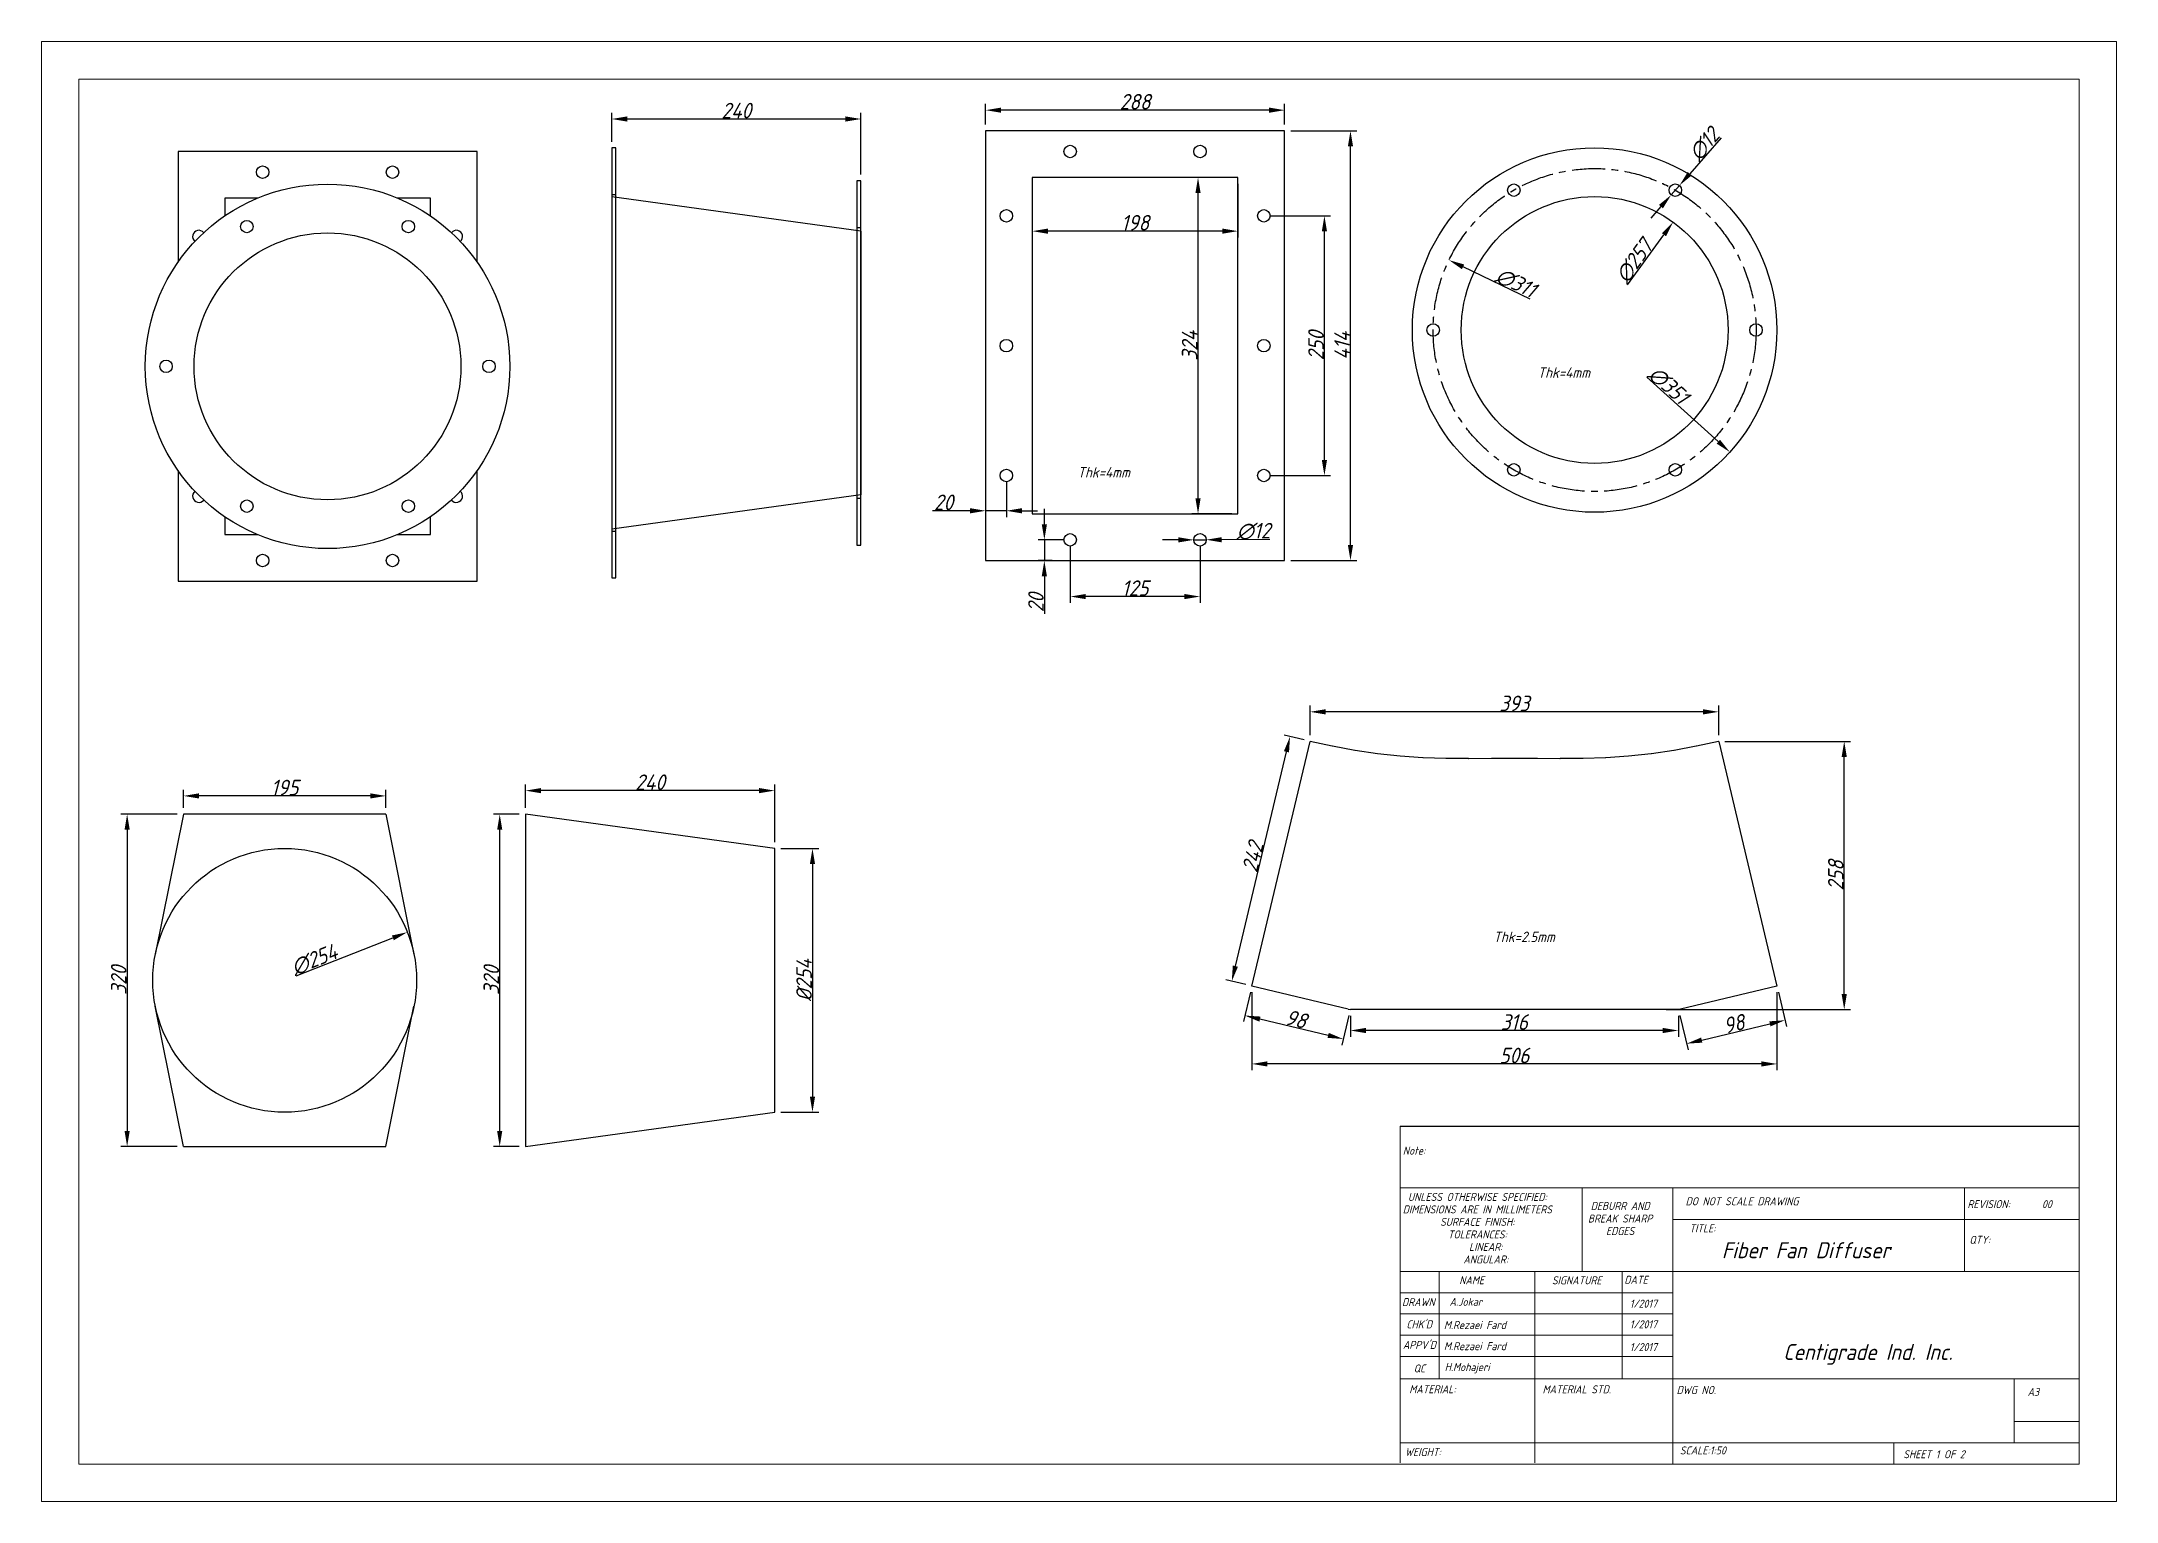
# Model space of a CAD drawing. Header units: millimetres. Extents: x 1810 to 5995, y 1206 to 4268.
# Drawn here: x 1810 to 3808, y 1206 to 2612 of the extents above; entities that cross this region are included whole.
import ezdxf

# ---------------------------------------------------------------- set-up
doc = ezdxf.new("R2010")
doc.units = ezdxf.units.MM
doc.linetypes.add('CENTER', pattern=[50.8, 31.75, -6.35, 6.35, -6.35])
doc.linetypes.add('SLD-Solid', pattern=[0])
doc.styles.add('GENISO', font='geniso.shx', dxfattribs={"oblique": 15})
doc.dimstyles.new('Scale', dxfattribs={"dimscale": 6, "dimtxt": 2.5, "dimasz": 2.5, "dimexe": 1, "dimexo": 1, "dimgap": 0.1, "dimtad": 1, "dimdec": 0, "dimzin": 0, "dimtxsty": 'GENISO', "dimcen": 2.5, "dimclrd": 1, "dimclre": 1, "dimclrt": 7, "dimadec": 0, "dimazin": 0, "dimtfac": 1, "dimtdec": 0, "dimtmove": 0, "dimatfit": 3, "dimfxl": 1, "dimtzin": 0, "dimlwd": -1, "dimlwe": -1, "dimarcsym": 0})

# ---------------------------------------------------------------- blocks, each defined once
blk = doc.blocks.new('*D10')
at = {"color": 1, "transparency": 16777216}
blk.add_line((2055.1, 1712.6), (2148.1, 1749), dxfattribs=at)
blk.add_solid([(2147.2, 1751.3), (2149, 1746.7), (2162.1, 1754.5)], dxfattribs=at)
at = {"layer": 'Defpoints', "color": 0, "transparency": 16777216}
for p in [(2162.1, 1754.5), (1925.6, 1661.8)]:
    blk.add_point(p, dxfattribs=at)
at = {"color": 7, "transparency": 16777216, "insert": (2072.4, 1728), "char_height": 15, "attachment_point": 5, "rotation": 21.3892, "style": 'GENISO'}
blk.add_mtext('∅254', dxfattribs=at)
blk = doc.blocks.new('*D11')
at = {"color": 1, "transparency": 16777216}
for p, q in [((1946.4, 1874.1), (1946.4, 1891.7)), ((2126.4, 1885.7), (1961.4, 1885.7)), ((2141.4, 1874.1), (2141.4, 1891.7))]:
    blk.add_line(p, q, dxfattribs=at)
for points in [[(1961.4, 1888.2), (1961.4, 1883.2), (1946.4, 1885.7)], [(2126.4, 1888.2), (2126.4, 1883.2), (2141.4, 1885.7)]]:
    blk.add_solid(points, dxfattribs=at)
at = {"layer": 'Defpoints', "color": 0, "transparency": 16777216}
for p in [(1946.4, 1885.7), (1946.4, 1868.1), (2141.4, 1868.1)]:
    blk.add_point(p, dxfattribs=at)
at = {"color": 7, "transparency": 16777216, "insert": (2043.9, 1893.8), "char_height": 15, "attachment_point": 5, "style": 'GENISO'}
blk.add_mtext('195', dxfattribs=at)
blk = doc.blocks.new('*D12')
at = {"color": 1, "transparency": 16777216}
for p, q in [((1940.4, 1868.1), (1886.2, 1868.1)), ((1892.2, 1853.1), (1892.2, 1563.1)), ((1940.4, 1548.1), (1886.2, 1548.1))]:
    blk.add_line(p, q, dxfattribs=at)
for points in [[(1889.7, 1853.1), (1894.7, 1853.1), (1892.2, 1868.1)], [(1889.7, 1563.1), (1894.7, 1563.1), (1892.2, 1548.1)]]:
    blk.add_solid(points, dxfattribs=at)
at = {"layer": 'Defpoints', "color": 0, "transparency": 16777216}
for p in [(1946.4, 1868.1), (1892.2, 1548.1), (1946.4, 1548.1)]:
    blk.add_point(p, dxfattribs=at)
at = {"color": 7, "transparency": 16777216, "insert": (1884.1, 1708.1), "char_height": 15, "attachment_point": 5, "rotation": 90, "style": 'GENISO'}
blk.add_mtext('320', dxfattribs=at)
blk = doc.blocks.new('*D13')
at = {"color": 1, "transparency": 16777216}
for p, q in [((2275.8, 1874.1), (2275.8, 1896.8)), ((2500.8, 1890.8), (2290.8, 1890.8)), ((2515.8, 1841.1), (2515.8, 1896.8))]:
    blk.add_line(p, q, dxfattribs=at)
for points in [[(2290.8, 1893.3), (2290.8, 1888.3), (2275.8, 1890.8)], [(2500.8, 1893.3), (2500.8, 1888.3), (2515.8, 1890.8)]]:
    blk.add_solid(points, dxfattribs=at)
at = {"layer": 'Defpoints', "color": 0, "transparency": 16777216}
for p in [(2275.8, 1890.8), (2275.8, 1868.1), (2515.8, 1835.1)]:
    blk.add_point(p, dxfattribs=at)
at = {"color": 7, "transparency": 16777216, "insert": (2395.8, 1898.9), "char_height": 15, "attachment_point": 5, "style": 'GENISO'}
blk.add_mtext('240', dxfattribs=at)
blk = doc.blocks.new('*D14')
at = {"color": 1, "transparency": 16777216}
for p, q in [((2521.8, 1835.1), (2558.2, 1835.1)), ((2552.2, 1820.1), (2552.2, 1596.1)), ((2521.8, 1581.1), (2558.2, 1581.1))]:
    blk.add_line(p, q, dxfattribs=at)
for points in [[(2549.7, 1820.1), (2554.7, 1820.1), (2552.2, 1835.1)], [(2549.7, 1596.1), (2554.7, 1596.1), (2552.2, 1581.1)]]:
    blk.add_solid(points, dxfattribs=at)
at = {"layer": 'Defpoints', "color": 0, "transparency": 16777216}
for p in [(2515.8, 1835.1), (2515.8, 1581.1), (2552.2, 1581.1)]:
    blk.add_point(p, dxfattribs=at)
at = {"color": 7, "transparency": 16777216, "insert": (2544.1, 1708.1), "char_height": 15, "attachment_point": 5, "rotation": 90, "style": 'GENISO'}
blk.add_mtext('%%C254', dxfattribs=at)
blk = doc.blocks.new('*D15')
at = {"color": 1, "transparency": 16777216}
for p, q in [((2269.8, 1868.1), (2245, 1868.1)), ((2251, 1563.1), (2251, 1853.1)), ((2269.8, 1548.1), (2245, 1548.1))]:
    blk.add_line(p, q, dxfattribs=at)
for points in [[(2248.5, 1853.1), (2253.5, 1853.1), (2251, 1868.1)], [(2248.5, 1563.1), (2253.5, 1563.1), (2251, 1548.1)]]:
    blk.add_solid(points, dxfattribs=at)
at = {"layer": 'Defpoints', "color": 0, "transparency": 16777216}
for p in [(2251, 1868.1), (2275.8, 1868.1), (2275.8, 1548.1)]:
    blk.add_point(p, dxfattribs=at)
at = {"color": 7, "transparency": 16777216, "insert": (2242.9, 1708.1), "char_height": 15, "attachment_point": 5, "rotation": 90, "style": 'GENISO'}
blk.add_mtext('320', dxfattribs=at)
blk = doc.blocks.new('*D16')
at = {"color": 1, "transparency": 16777216}
for p, q in [((2718.9, 2532.3), (2718.9, 2552.1)), ((2991.9, 2546.1), (2733.9, 2546.1)), ((3006.9, 2532.3), (3006.9, 2552.1))]:
    blk.add_line(p, q, dxfattribs=at)
for points in [[(2733.9, 2548.6), (2733.9, 2543.6), (2718.9, 2546.1)], [(2991.9, 2548.6), (2991.9, 2543.6), (3006.9, 2546.1)]]:
    blk.add_solid(points, dxfattribs=at)
at = {"layer": 'Defpoints', "color": 0, "transparency": 16777216}
for p in [(2718.9, 2546.1), (2718.9, 2526.3), (3006.9, 2526.3)]:
    blk.add_point(p, dxfattribs=at)
at = {"color": 7, "transparency": 16777216, "insert": (2862.9, 2554.2), "char_height": 15, "attachment_point": 5, "style": 'GENISO'}
blk.add_mtext('288', dxfattribs=at)
blk = doc.blocks.new('*D17')
at = {"color": 1, "transparency": 16777216}
for p, q in [((2763.9, 2475.3), (2763.9, 2423.6)), ((2961.9, 2475.3), (2961.9, 2423.6)), ((2946.9, 2429.6), (2778.9, 2429.6))]:
    blk.add_line(p, q, dxfattribs=at)
for points in [[(2778.9, 2432.1), (2778.9, 2427.1), (2763.9, 2429.6)], [(2946.9, 2432.1), (2946.9, 2427.1), (2961.9, 2429.6)]]:
    blk.add_solid(points, dxfattribs=at)
at = {"layer": 'Defpoints', "color": 0, "transparency": 16777216}
for p in [(2763.9, 2481.3), (2961.9, 2481.3), (2763.9, 2429.6)]:
    blk.add_point(p, dxfattribs=at)
at = {"color": 7, "transparency": 16777216, "insert": (2862.9, 2437.7), "char_height": 15, "attachment_point": 5, "style": 'GENISO'}
blk.add_mtext('198', dxfattribs=at)
blk = doc.blocks.new('*D18')
at = {"color": 1, "transparency": 16777216}
for p, q in [((2955.9, 2481.3), (2917.5, 2481.3)), ((2923.5, 2172.3), (2923.5, 2466.3)), ((2955.9, 2157.3), (2917.5, 2157.3))]:
    blk.add_line(p, q, dxfattribs=at)
for points in [[(2921, 2466.3), (2926, 2466.3), (2923.5, 2481.3)], [(2921, 2172.3), (2926, 2172.3), (2923.5, 2157.3)]]:
    blk.add_solid(points, dxfattribs=at)
at = {"layer": 'Defpoints', "color": 0, "transparency": 16777216}
for p in [(2923.5, 2481.3), (2961.9, 2481.3), (2961.9, 2157.3)]:
    blk.add_point(p, dxfattribs=at)
at = {"color": 7, "transparency": 16777216, "insert": (2915.4, 2319.3), "char_height": 15, "attachment_point": 5, "rotation": 90, "style": 'GENISO'}
blk.add_mtext('324', dxfattribs=at)
blk = doc.blocks.new('*D19')
at = {"color": 1, "transparency": 16777216}
for p, q in [((2992.9, 2444.3), (3051.2, 2444.3)), ((3045.2, 2209.3), (3045.2, 2429.3)), ((2992.9, 2194.3), (3051.2, 2194.3))]:
    blk.add_line(p, q, dxfattribs=at)
for points in [[(3042.7, 2429.3), (3047.7, 2429.3), (3045.2, 2444.3)], [(3042.7, 2209.3), (3047.7, 2209.3), (3045.2, 2194.3)]]:
    blk.add_solid(points, dxfattribs=at)
at = {"layer": 'Defpoints', "color": 0, "transparency": 16777216}
for p in [(2986.9, 2444.3), (3045.2, 2444.3), (2986.9, 2194.3)]:
    blk.add_point(p, dxfattribs=at)
at = {"color": 7, "transparency": 16777216, "insert": (3037.1, 2319.3), "char_height": 15, "attachment_point": 5, "rotation": 90, "style": 'GENISO'}
blk.add_mtext('250', dxfattribs=at)
blk = doc.blocks.new('*D20')
at = {"color": 1, "transparency": 16777216}
for p, q in [((2800.4, 2126.3), (2800.4, 2071.7)), ((2925.4, 2126.3), (2925.4, 2071.7)), ((2910.4, 2077.7), (2815.4, 2077.7))]:
    blk.add_line(p, q, dxfattribs=at)
for points in [[(2815.4, 2080.2), (2815.4, 2075.2), (2800.4, 2077.7)], [(2910.4, 2080.2), (2910.4, 2075.2), (2925.4, 2077.7)]]:
    blk.add_solid(points, dxfattribs=at)
at = {"layer": 'Defpoints', "color": 0, "transparency": 16777216}
for p in [(2800.4, 2132.3), (2925.4, 2132.3), (2800.4, 2077.7)]:
    blk.add_point(p, dxfattribs=at)
at = {"color": 7, "transparency": 16777216, "insert": (2862.9, 2085.8), "char_height": 15, "attachment_point": 5, "style": 'GENISO'}
blk.add_mtext('125', dxfattribs=at)
blk = doc.blocks.new('*D21')
at = {"color": 1, "transparency": 16777216}
for p, q in [((2904.4, 2132.3), (2889.4, 2132.2)), ((2919.4, 2132.3), (2931.4, 2132.4)), ((2992.5, 2132.5), (2946.4, 2132.4))]:
    blk.add_line(p, q, dxfattribs=at)
for points in [[(2904.4, 2134.8), (2904.4, 2129.8), (2919.4, 2132.3)], [(2946.4, 2134.9), (2946.4, 2129.9), (2931.4, 2132.4)]]:
    blk.add_solid(points, dxfattribs=at)
at = {"layer": 'Defpoints', "color": 0, "transparency": 16777216}
for p in [(2919.4, 2132.3), (2931.4, 2132.4)]:
    blk.add_point(p, dxfattribs=at)
at = {"color": 7, "transparency": 16777216, "insert": (2976.9, 2140.6), "char_height": 15, "attachment_point": 5, "rotation": 0.1828, "style": 'GENISO'}
blk.add_mtext('∅12', dxfattribs=at)
blk = doc.blocks.new('*D22')
at = {"color": 1, "transparency": 16777216}
for p, q in [((2718.9, 2183.7), (2718.9, 2154.3)), ((2738.9, 2188.3), (2738.9, 2154.3)), ((2703.9, 2160.3), (2667.8, 2160.3)), ((2738.9, 2160.3), (2718.9, 2160.3)), ((2753.9, 2160.3), (2768.9, 2160.3))]:
    blk.add_line(p, q, dxfattribs=at)
for points in [[(2703.9, 2162.8), (2703.9, 2157.8), (2718.9, 2160.3)], [(2753.9, 2162.8), (2753.9, 2157.8), (2738.9, 2160.3)]]:
    blk.add_solid(points, dxfattribs=at)
at = {"layer": 'Defpoints', "color": 0, "transparency": 16777216}
for p in [(2718.9, 2189.7), (2738.9, 2194.3), (2718.9, 2160.3)]:
    blk.add_point(p, dxfattribs=at)
at = {"color": 7, "transparency": 16777216, "insert": (2678.4, 2168.4), "char_height": 15, "attachment_point": 5, "style": 'GENISO'}
blk.add_mtext('20', dxfattribs=at)
blk = doc.blocks.new('*D23')
at = {"color": 1, "transparency": 16777216}
for p, q in [((2775.5, 2147.3), (2775.5, 2162.3)), ((2794.4, 2132.3), (2769.5, 2132.3)), ((2775.5, 2132.3), (2775.5, 2112.3)), ((2783, 2112.3), (2769.5, 2112.3)), ((2775.5, 2097.3), (2775.5, 2061.2))]:
    blk.add_line(p, q, dxfattribs=at)
for points in [[(2773, 2147.3), (2778, 2147.3), (2775.5, 2132.3)], [(2773, 2097.3), (2778, 2097.3), (2775.5, 2112.3)]]:
    blk.add_solid(points, dxfattribs=at)
at = {"layer": 'Defpoints', "color": 0, "transparency": 16777216}
for p in [(2800.4, 2132.3), (2775.5, 2112.3), (2789, 2112.3)]:
    blk.add_point(p, dxfattribs=at)
at = {"color": 7, "transparency": 16777216, "insert": (2767.4, 2071.8), "char_height": 15, "attachment_point": 5, "rotation": 90, "style": 'GENISO'}
blk.add_mtext('20', dxfattribs=at)
blk = doc.blocks.new('*D24')
at = {"color": 1, "transparency": 16777216}
for p, q in [((3012.9, 2526.3), (3076.3, 2526.3)), ((3070.3, 2127.3), (3070.3, 2511.3)), ((3012.9, 2112.3), (3076.3, 2112.3))]:
    blk.add_line(p, q, dxfattribs=at)
for points in [[(3067.8, 2511.3), (3072.8, 2511.3), (3070.3, 2526.3)], [(3067.8, 2127.3), (3072.8, 2127.3), (3070.3, 2112.3)]]:
    blk.add_solid(points, dxfattribs=at)
at = {"layer": 'Defpoints', "color": 0, "transparency": 16777216}
for p in [(3006.9, 2526.3), (3070.3, 2526.3), (3006.9, 2112.3)]:
    blk.add_point(p, dxfattribs=at)
at = {"color": 7, "transparency": 16777216, "insert": (3062.2, 2319.3), "char_height": 15, "attachment_point": 5, "rotation": 90, "style": 'GENISO'}
blk.add_mtext('414', dxfattribs=at)
blk = doc.blocks.new('*D25')
at = {"color": 1, "transparency": 16777216}
blk.add_line((3337, 2377.9), (3372.2, 2426.2), dxfattribs=at)
blk.add_solid([(3370.2, 2427.6), (3374.2, 2424.7), (3381, 2438.3)], dxfattribs=at)
at = {"layer": 'Defpoints', "color": 0, "transparency": 16777216}
for p in [(3381, 2438.3), (3229.7, 2230.5)]:
    blk.add_point(p, dxfattribs=at)
at = {"color": 7, "transparency": 16777216, "insert": (3343.6, 2400.7), "char_height": 15, "attachment_point": 5, "rotation": 53.9408, "style": 'GENISO'}
blk.add_mtext('∅257', dxfattribs=at)
blk = doc.blocks.new('*D26')
at = {"color": 1, "transparency": 16777216}
blk.add_line((3243.5, 2364.1), (3178.7, 2395.2), dxfattribs=at)
blk.add_solid([(3179.8, 2397.5), (3177.6, 2393), (3165.2, 2401.7)], dxfattribs=at)
at = {"layer": 'Defpoints', "color": 0, "transparency": 16777216}
for p in [(3165.2, 2401.7), (3445.6, 2267.1)]:
    blk.add_point(p, dxfattribs=at)
at = {"color": 7, "transparency": 16777216, "insert": (3229.5, 2379.8), "char_height": 15, "attachment_point": 5, "rotation": 334.3537, "style": 'GENISO'}
blk.add_mtext('∅311', dxfattribs=at)
blk = doc.blocks.new('*D27')
at = {"color": 1, "transparency": 16777216}
for p, q in [((3427.3, 2519.5), (3397, 2484.9)), ((3379.2, 2464.5), (3387.1, 2473.6)), ((3369.3, 2453.3), (3359.4, 2442))]:
    blk.add_line(p, q, dxfattribs=at)
for points in [[(3395.1, 2486.5), (3398.8, 2483.2), (3387.1, 2473.6)], [(3367.4, 2454.9), (3371.2, 2451.6), (3379.2, 2464.5)]]:
    blk.add_solid(points, dxfattribs=at)
at = {"layer": 'Defpoints', "color": 0, "transparency": 16777216}
for p in [(3379.2, 2464.5), (3387.1, 2473.6)]:
    blk.add_point(p, dxfattribs=at)
at = {"color": 7, "transparency": 16777216, "insert": (3411, 2513.2), "char_height": 15, "attachment_point": 5, "rotation": 48.7747, "style": 'GENISO'}
blk.add_mtext('∅12', dxfattribs=at)
blk = doc.blocks.new('*D29')
at = {"color": 1, "transparency": 16777216}
blk.add_line((3355.6, 2289.1), (3424.5, 2226.9), dxfattribs=at)
blk.add_solid([(3426.2, 2228.7), (3422.9, 2225), (3435.7, 2216.8)], dxfattribs=at)
at = {"layer": 'Defpoints', "color": 0, "transparency": 16777216}
for p in [(3175.1, 2452), (3435.7, 2216.8)]:
    blk.add_point(p, dxfattribs=at)
at = {"color": 7, "transparency": 16777216, "insert": (3376.5, 2281.1), "char_height": 15, "attachment_point": 5, "rotation": 317.9335, "style": 'GENISO'}
blk.add_mtext('∅351', dxfattribs=at)
blk = doc.blocks.new('*D33')
at = {"color": 1, "transparency": 16777216}
for p, q in [((3031.4, 1944.2), (3031.4, 1972.7)), ((3409.9, 1966.7), (3046.4, 1966.7)), ((3424.9, 1944.2), (3424.9, 1972.7))]:
    blk.add_line(p, q, dxfattribs=at)
for points in [[(3046.4, 1969.2), (3046.4, 1964.2), (3031.4, 1966.7)], [(3409.9, 1969.2), (3409.9, 1964.2), (3424.9, 1966.7)]]:
    blk.add_solid(points, dxfattribs=at)
at = {"layer": 'Defpoints', "color": 0, "transparency": 16777216}
for p in [(3031.4, 1966.7), (3031.4, 1938.2), (3424.9, 1938.2)]:
    blk.add_point(p, dxfattribs=at)
at = {"color": 7, "transparency": 16777216, "insert": (3228.1, 1974.8), "char_height": 15, "attachment_point": 5, "style": 'GENISO'}
blk.add_mtext('393', dxfattribs=at)
blk = doc.blocks.new('*D34')
at = {"color": 1, "transparency": 16777216}
for p, q in [((2975.3, 1696.6), (2975.3, 1621.6)), ((3481, 1696.6), (3481, 1621.6)), ((3466, 1627.6), (2990.3, 1627.6))]:
    blk.add_line(p, q, dxfattribs=at)
for points in [[(2990.3, 1630.1), (2990.3, 1625.1), (2975.3, 1627.6)], [(3466, 1630.1), (3466, 1625.1), (3481, 1627.6)]]:
    blk.add_solid(points, dxfattribs=at)
at = {"layer": 'Defpoints', "color": 0, "transparency": 16777216}
for p in [(2975.3, 1702.6), (3481, 1702.6), (2975.3, 1627.6)]:
    blk.add_point(p, dxfattribs=at)
at = {"color": 7, "transparency": 16777216, "insert": (3228.1, 1635.7), "char_height": 15, "attachment_point": 5, "style": 'GENISO'}
blk.add_mtext('506', dxfattribs=at)
blk = doc.blocks.new('*D35')
at = {"color": 1, "transparency": 16777216}
for p, q in [((3025.6, 1939.6), (3006.3, 1944.2)), ((2959.5, 1721.8), (3008.6, 1928.2)), ((2969.5, 1704), (2950.2, 1708.5))]:
    blk.add_line(p, q, dxfattribs=at)
for points in [[(3006.2, 1928.8), (3011.1, 1927.6), (3012.1, 1942.8)], [(2957, 1722.3), (2961.9, 1721.2), (2956, 1707.2)]]:
    blk.add_solid(points, dxfattribs=at)
at = {"layer": 'Defpoints', "color": 0, "transparency": 16777216}
for p in [(3012.1, 1942.8), (3031.4, 1938.2), (2975.3, 1702.6)]:
    blk.add_point(p, dxfattribs=at)
at = {"color": 7, "transparency": 16777216, "insert": (2976.2, 1826.9), "char_height": 15, "attachment_point": 5, "rotation": 76.6054, "style": 'GENISO'}
blk.add_mtext('242', dxfattribs=at)
blk = doc.blocks.new('*D36')
at = {"color": 1, "transparency": 16777216}
for p, q in [((3430.9, 1938.2), (3551.8, 1938.2)), ((3545.8, 1695), (3545.8, 1923.2)), ((3374.4, 1680), (3551.8, 1680))]:
    blk.add_line(p, q, dxfattribs=at)
for points in [[(3543.3, 1923.2), (3548.3, 1923.2), (3545.8, 1938.2)], [(3543.3, 1695), (3548.3, 1695), (3545.8, 1680)]]:
    blk.add_solid(points, dxfattribs=at)
at = {"layer": 'Defpoints', "color": 0, "transparency": 16777216}
for p in [(3424.9, 1938.2), (3545.8, 1938.2), (3368.4, 1680)]:
    blk.add_point(p, dxfattribs=at)
at = {"color": 7, "transparency": 16777216, "insert": (3537.7, 1809.1), "char_height": 15, "attachment_point": 5, "rotation": 90, "style": 'GENISO'}
blk.add_mtext('258', dxfattribs=at)
blk = doc.blocks.new('*D37')
at = {"color": 1, "transparency": 16777216}
for p, q in [((3070.2, 1674), (3070.2, 1653.8)), ((3371.1, 1659.8), (3085.2, 1659.8)), ((3386.1, 1674), (3386.1, 1653.8))]:
    blk.add_line(p, q, dxfattribs=at)
for points in [[(3085.2, 1662.3), (3085.2, 1657.3), (3070.2, 1659.8)], [(3371.1, 1662.3), (3371.1, 1657.3), (3386.1, 1659.8)]]:
    blk.add_solid(points, dxfattribs=at)
at = {"layer": 'Defpoints', "color": 0, "transparency": 16777216}
for p in [(3070.2, 1680), (3386.1, 1680), (3070.2, 1659.8)]:
    blk.add_point(p, dxfattribs=at)
at = {"color": 7, "transparency": 16777216, "insert": (3228.1, 1667.9), "char_height": 15, "attachment_point": 5, "style": 'GENISO'}
blk.add_mtext('316', dxfattribs=at)
blk = doc.blocks.new('*D38')
at = {"color": 1, "transparency": 16777216}
for p, q in [((2973.9, 1696.7), (2967.2, 1668.4)), ((3048.8, 1655.1), (2983.1, 1670.8)), ((3068.8, 1674.1), (3062, 1645.8))]:
    blk.add_line(p, q, dxfattribs=at)
for points in [[(2983.7, 1673.2), (2982.6, 1668.3), (2968.5, 1674.2)], [(3049.4, 1657.5), (3048.2, 1652.7), (3063.4, 1651.6)]]:
    blk.add_solid(points, dxfattribs=at)
at = {"layer": 'Defpoints', "color": 0, "transparency": 16777216}
for p in [(2975.3, 1702.6), (3070.2, 1680), (2968.5, 1674.2)]:
    blk.add_point(p, dxfattribs=at)
at = {"color": 7, "transparency": 16777216, "insert": (3017.9, 1670.8), "char_height": 15, "attachment_point": 5, "rotation": 346.5953, "style": 'GENISO'}
blk.add_mtext('98', dxfattribs=at)
blk = doc.blocks.new('*D40')
at = {"color": 1, "transparency": 16777216}
for p, q in [((3482.4, 1696.7), (3490.2, 1663.8)), ((3387.5, 1674.1), (3395.4, 1641.2)), ((3408.6, 1650.5), (3474.2, 1666.2))]:
    blk.add_line(p, q, dxfattribs=at)
for points in [[(3473.7, 1668.6), (3474.8, 1663.8), (3488.8, 1669.7)], [(3408, 1653), (3409.1, 1648.1), (3394, 1647.1)]]:
    blk.add_solid(points, dxfattribs=at)
at = {"layer": 'Defpoints', "color": 0, "transparency": 16777216}
for p in [(3481, 1702.6), (3386.1, 1680), (3488.8, 1669.7)]:
    blk.add_point(p, dxfattribs=at)
at = {"color": 7, "transparency": 16777216, "insert": (3439.5, 1666.2), "char_height": 15, "attachment_point": 5, "rotation": 13.4047, "style": 'GENISO'}
blk.add_mtext('98', dxfattribs=at)
blk = doc.blocks.new('*D64')
at = {"color": 1, "transparency": 16777216}
for p, q in [((2358.9, 2515.7), (2358.9, 2543.6)), ((2598.9, 2484.2), (2598.9, 2543.6)), ((2583.9, 2537.6), (2373.9, 2537.6))]:
    blk.add_line(p, q, dxfattribs=at)
for points in [[(2373.9, 2540.1), (2373.9, 2535.1), (2358.9, 2537.6)], [(2583.9, 2540.1), (2583.9, 2535.1), (2598.9, 2537.6)]]:
    blk.add_solid(points, dxfattribs=at)
at = {"layer": 'Defpoints', "color": 0, "transparency": 16777216}
for p in [(2358.9, 2537.6), (2358.9, 2509.7), (2598.9, 2478.2)]:
    blk.add_point(p, dxfattribs=at)
at = {"color": 7, "transparency": 16777216, "insert": (2478.9, 2545.7), "char_height": 15, "attachment_point": 5, "style": 'GENISO'}
blk.add_mtext('240', dxfattribs=at)

msp = doc.modelspace()

# ---------------------------------------------------------------- linework, layer by layer
for p, q in [((2358.9, 2509.7), (2358.9, 2095.7)), ((2362.9, 2509.7), (2358.9, 2509.7)), ((2362.9, 2095.7), (2362.9, 2509.7)), ((2362.9, 2464.7), (2358.9, 2464.7)), ((2358.9, 2462.7), (2358.9, 2142.7)), ((2598.9, 2429.7), (2358.9, 2462.7)), ((2594.9, 2433.1), (2598.9, 2433.1)), ((2598.9, 2429.7), (2598.9, 2175.7)), ((2598.9, 2175.7), (2358.9, 2142.7)), ((2594.9, 2172.3), (2598.9, 2172.3)), ((2358.9, 2140.7), (2362.9, 2140.7)), ((2358.9, 2095.7), (2362.9, 2095.7)), ((1946.4, 1868.1), (1919.3, 1733.1)), ((2141.4, 1868.1), (2168.4, 1733.1)), ((1946.4, 1548.1), (1919.3, 1683.2)), ((2141.4, 1548.1), (2168.4, 1683.2)), ((3118, 1567.8), (3771.9, 1567.8))]:
    msp.add_line(p, q)
at = {"color": 7, "linetype": 'Continuous', "lineweight": 25}
for p, q in [((2975.3, 1702.6), (3031.4, 1938.2)), ((3031.5, 1938.2), (3031.4, 1938.2)), ((3052.8, 1933.5), (3031.5, 1938.2)), ((3053, 1933.5), (3052.8, 1933.5)), ((3074.4, 1929.5), (3053, 1933.5)), ((3074.7, 1929.4), (3074.4, 1929.5)), ((3096.2, 1926.3), (3074.7, 1929.4)), ((3096.4, 1926.2), (3096.2, 1926.3)), ((3118.1, 1923.9), (3096.4, 1926.2)), ((3118.3, 1923.9), (3118.1, 1923.9)), ((3140, 1922.5), (3118.3, 1923.9)), ((3140.3, 1922.4), (3140, 1922.5)), ((3162, 1921.8), (3140.3, 1922.4)), ((3162.3, 1921.7), (3162, 1921.8)), ((3184, 1921.7), (3162.3, 1921.7)), ((3184.3, 1921.5), (3184, 1921.7)), ((3206, 1921.8), (3184.3, 1921.5)), ((3206.3, 1921.7), (3206, 1921.8)), ((3228.1, 1921.8), (3206.3, 1921.7)), ((3250, 1921.7), (3228.1, 1921.8)), ((3250.3, 1921.8), (3250, 1921.7)), ((3272, 1921.5), (3250.3, 1921.8)), ((3272.3, 1921.7), (3272, 1921.5)), ((3294, 1921.7), (3272.3, 1921.7)), ((3294.3, 1921.8), (3294, 1921.7)), ((3316, 1922.4), (3294.3, 1921.8)), ((3316.3, 1922.5), (3316, 1922.4)), ((3338, 1923.9), (3316.3, 1922.5)), ((3338.2, 1923.9), (3338, 1923.9)), ((3359.9, 1926.2), (3338.2, 1923.9)), ((3360.1, 1926.3), (3359.9, 1926.2)), ((3381.6, 1929.4), (3360.1, 1926.3)), ((3381.9, 1929.5), (3381.6, 1929.4)), ((3403.3, 1933.5), (3381.9, 1929.5)), ((3403.5, 1933.5), (3403.3, 1933.5)), ((3424.7, 1938.2), (3403.5, 1933.5)), ((3424.9, 1938.2), (3424.7, 1938.2)), ((3424.9, 1938.2), (3481, 1702.6)), ((3068.2, 1680.4), (2975.3, 1702.6)), ((3481, 1702.6), (3388.1, 1680.4)), ((3068.2, 1680.4), (3070.2, 1680)), ((3386.1, 1680), (3070.2, 1680)), ((3388.1, 1680.4), (3386.1, 1680))]:
    msp.add_line(p, q, dxfattribs=at)
at = {"color": 7, "linetype": 'SLD-Solid', "lineweight": 0}
for p, q in [((3118, 1567.8), (3118, 1508.4)), ((3118, 1508.4), (3771.9, 1508.4)), ((3118, 1508.4), (3118, 1243.5)), ((3293.3, 1508.4), (3293.3, 1427.7)), ((3380.9, 1508.4), (3380.9, 1242.3)), ((3661.6, 1427.7), (3661.6, 1508.4)), ((3771.9, 1477.7), (3380.9, 1477.7)), ((3771.9, 1427.7), (3118, 1427.7)), ((3155.6, 1427.7), (3155.6, 1324.2)), ((3248, 1427.7), (3248, 1243.5)), ((3331.8, 1427.7), (3331.8, 1324.2)), ((3380.9, 1243.5), (3380.9, 1427.7)), ((3380.9, 1407.2), (3118, 1407.2)), ((3380.9, 1386.8), (3118, 1386.8)), ((3380.9, 1366.3), (3118, 1366.3)), ((3380.9, 1345.9), (3118, 1345.9)), ((3168.1, 1324.2), (3118, 1324.2)), ((3168.1, 1324.2), (3771.9, 1324.2)), ((3709.3, 1262.8), (3709.3, 1324.2)), ((3771.9, 1283.3), (3709.3, 1283.3)), ((3118, 1262.8), (3771.9, 1262.8)), ((3593.7, 1242.3), (3593.7, 1262.8))]:
    msp.add_line(p, q, dxfattribs=at)
for points in [[(3808, 1206.2), (1809.7, 1206.2), (1809.7, 2612.2), (3808, 2612.2)], [(3771.9, 1242.3), (1845.8, 1242.3), (1845.8, 2576.1), (3771.9, 2576.1)]]:
    msp.add_lwpolyline(points, close=True, dxfattribs=at)
for points in [[(3006.9, 2112.3), (3006.9, 2526.3), (2718.9, 2526.3), (2718.9, 2112.3)], [(2598.9, 2478.2), (2594.9, 2478.2), (2594.9, 2127.2), (2598.9, 2127.2)], [(2961.9, 2157.3), (2961.9, 2481.3), (2763.9, 2481.3), (2763.9, 2157.3)], [(2515.8, 1581.1), (2515.8, 1835.1), (2275.8, 1868.1), (2275.8, 1548.1)]]:
    msp.add_lwpolyline(points, close=True)
for points in [[(2229.2, 2399.7), (2229.2, 2506.4), (1941.2, 2506.4), (1941.2, 2399.7)], [(2017.7, 2461.4), (1986.2, 2461.4), (1986.2, 2444.3)], [(2184.2, 2444.3), (2184.2, 2461.4), (2152.7, 2461.4)], [(1941.2, 2199.1), (1941.2, 2092.4), (2229.2, 2092.4), (2229.2, 2199.1)], [(1986.2, 2154.5), (1986.2, 2137.4), (2017.7, 2137.4)], [(2152.7, 2137.4), (2184.2, 2137.4), (2184.2, 2154.5)], [(2141.4, 1868.1), (1946.4, 1868.1)], [(1946.4, 1548.1), (2141.4, 1548.1)]]:
    msp.add_lwpolyline(points)
for centre, radius in [((2800.4, 2506.3), 6), ((2925.4, 2506.3), 6), ((3305.4, 2334.4), 175.5), ((2022.7, 2486.4), 6), ((2147.7, 2486.4), 6), ((2085.2, 2299.4), 175.5), ((3305.4, 2334.4), 128.5), ((3227.6, 2469.1), 6), ((3383.1, 2469.1), 6), ((2007.5, 2434), 6), ((2163, 2434), 6), ((2738.9, 2444.3), 6), ((2986.9, 2444.3), 6), ((2085.2, 2299.4), 128.5), ((3149.9, 2334.4), 6), ((3460.9, 2334.4), 6), ((2738.9, 2319.3), 6), ((2986.9, 2319.3), 6), ((1929.7, 2299.4), 6), ((2240.7, 2299.4), 6), ((2738.9, 2194.3), 6), ((2986.9, 2194.3), 6), ((3227.6, 2199.7), 6), ((3383.1, 2199.7), 6), ((2007.5, 2164.7), 6), ((2163, 2164.7), 6), ((2800.4, 2132.3), 6), ((2925.4, 2132.3), 6), ((2022.7, 2112.4), 6), ((2147.7, 2112.4), 6), ((2043.9, 1708.1), 127)]:
    msp.add_circle(centre, radius)
at = {"linetype": 'CENTER'}
msp.add_circle((3305.4, 2334.4), 155.5, dxfattribs=at)
for centre, start, end in [((1961.2, 2424.4), 38.3363, 231.2035), ((2209.2, 2424.4), 308.7965, 141.6637), ((1961.2, 2174.4), 128.7965, 321.6637), ((2209.2, 2174.4), 218.3363, 51.2035)]:
    msp.add_arc(centre, 6, start, end)

# ---------------------------------------------------------------- texts
at = {"style": 'GENISO', "oblique": 15}
for s, p in [('Thk=4mm', (3250.5, 2288.3)), ('Thk=4mm', (2807.4, 2192.3)), ('Thk=2.5mm', (3207.9, 1744.9))]:
    msp.add_text(s, height=10.13, dxfattribs=at).set_placement(p)
at = {"color": 7, "attachment_point": 5, "style": 'GENISO'}
for s, insert, char_height in [('Note:', (3131.6, 1544.1), 7.7), ('UNLESS OTHERWISE SPECIFIED:', (3192.5, 1499.5), 7.704), ('DO NOT SCALE DRAWING', (3447.4, 1495.3), 7.704), ('DIMENSIONS ARE IN MILLIMETERS', (3192.5, 1487.5), 7.704), ('SURFACE FINISH:', (3192.5, 1475.5), 7.704), ('BREAK SHARP', (3330, 1478.7), 7.704), ('DEBURR AND', (3330, 1490.8), 7.7), ('REVISION:       00', (3705.1, 1492.6), 7.704), ('TOLERANCES:', (3192.5, 1463.4), 7.704), ('EDGES', (3330, 1466.7), 7.7), ('TITLE:', (3409.3, 1469.3), 7.7), ('QTY:', (3676.3, 1458.2), 7.7), ('ANGULAR:', (3200.6, 1439.3), 7.7), ('LINEAR:', (3200.6, 1451.4), 7.7), ('Fiber Fan Diffuser', (3509, 1448.2), 15.408), ('NAME', (3187, 1419.3), 7.7), ('SIGNATURE', (3288.2, 1419.2), 7.7), ('DATE', (3345.3, 1419.7), 7.7), ('DRAWN', (3135.7, 1398.2), 7.7), ('A.Jokar', (3181.4, 1398.5), 7.7), ('1/2017', (3352.4, 1396.7), 7.7), ("CHK'D", (3136.5, 1376.8), 7.7), ('M.Rezaei Fard', (3190.2, 1376.2), 7.704), ('1/2017', (3352.4, 1376.8), 7.7), ("APPV'D", (3136.7, 1357), 7.7), ('M.Rezaei Fard', (3190.2, 1355.8), 7.704), ('H.Mohajeri', (3182.7, 1334.5), 7.7), ('1/2017', (3352.4, 1354.9), 7.7), ('Centigrade Ind. Inc.', (3568.6, 1347.9), 15.408), ('QC', (3136.7, 1334.4), 7.7), ('MATERIAL:', (3149.3, 1314.3), 7.7), ('MATERIAL STD.', (3288.2, 1314.2), 7.704), ('DWG NO.', (3403.3, 1313.6), 7.7), ('A3', (3727.9, 1311.7), 7.7), ('SCALE:1:50', (3409.7, 1255.4), 7.7), ('WEIGHT:', (3140.1, 1253.9), 7.7), ('SHEET 1 OF 2', (3632.3, 1251.7), 7.704)]:
    msp.add_mtext(s, dxfattribs=dict(at, insert=insert, char_height=char_height))

# ---------------------------------------------------------------- dimensions: what is measured, and where the dimension line sits
for base, p1, p2, picture, middle in [((2718.9, 2546.1), (3006.9, 2526.3), (2718.9, 2526.3), '*D16', (2862.9, 2554.2)), ((2358.9, 2537.6), (2598.9, 2478.2), (2358.9, 2509.7), '*D64', (2478.9, 2545.7)), ((2763.9, 2429.6), (2961.9, 2481.3), (2763.9, 2481.3), '*D17', (2862.9, 2437.7)), ((2718.9, 2160.3), (2738.9, 2194.3), (2718.9, 2189.7), '*D22', (2678.4, 2168.4)), ((2800.4, 2077.7), (2925.4, 2132.3), (2800.4, 2132.3), '*D20', (2862.9, 2085.8)), ((3031.412, 1966.7264), (3424.8717, 1938.2074), (3031.412, 1938.2074), '*D33', (3228.1418, 1974.8264)), ((1946.4, 1885.7), (2141.4, 1868.1), (1946.4, 1868.1), '*D11', (2043.9, 1893.8)), ((2275.8, 1890.8), (2515.8, 1835.1), (2275.8, 1868.1), '*D13', (2395.8, 1898.9)), ((2975.3, 1627.6), (3481, 1702.6), (2975.3, 1702.6), '*D34', (3228.1, 1635.7)), ((3070.2, 1659.8), (3386.1, 1680), (3070.2, 1680), '*D37', (3228.1, 1667.9))]:
    dim = msp.add_linear_dim(base=base, p1=p1, p2=p2, dimstyle='Scale')
    dim.commit()
    dim.dimension.update_dxf_attribs({"geometry": picture, "text_midpoint": middle})
for base, p1, p2, picture, middle in [((3070.3, 2526.3), (3006.9, 2112.3), (3006.9, 2526.3), '*D24', (3062.2, 2319.3)), ((2923.5, 2481.3), (2961.9, 2157.3), (2961.9, 2481.3), '*D18', (2915.4, 2319.3)), ((3045.2, 2444.3), (2986.9, 2194.3), (2986.9, 2444.3), '*D19', (3037.1, 2319.3)), ((2775.5, 2112.3), (2800.4, 2132.3), (2789, 2112.3), '*D23', (2767.4, 2071.8)), ((3545.8, 1938.2), (3368.4, 1680), (3424.9, 1938.2), '*D36', (3537.7, 1809.1)), ((1892.2, 1548.1), (1946.4, 1868.1), (1946.4, 1548.1), '*D12', (1884.1, 1708.1)), ((2251, 1868.1), (2275.8, 1548.1), (2275.8, 1868.1), '*D15', (2242.9, 1708.1))]:
    dim = msp.add_linear_dim(base=base, p1=p1, p2=p2, angle=90, dimstyle='Scale')
    dim.commit()
    dim.dimension.update_dxf_attribs({"geometry": picture, "text_midpoint": middle})
for p1, p2, picture, middle in [((3379.2, 2464.5), (3387.1, 2473.6), '*D27', (3411, 2513.2)), ((2919.4, 2132.3), (2931.4, 2132.4), '*D21', (2976.9, 2140.6))]:
    dim = msp.add_diameter_dim_2p(p1=p1, p2=p2, dimstyle='Scale')
    dim.commit()
    dim.dimension.update_dxf_attribs({"geometry": picture, "text_midpoint": middle})
for p1, p2, picture, middle in [((3175.1, 2452), (3435.7, 2216.8), '*D29', (3371.1, 2275.1)), ((3229.7, 2230.5), (3381, 2438.3), '*D25', (3350.2, 2396)), ((3445.6, 2267.1), (3165.2, 2401.7), '*D26', (3226, 2372.5)), ((1925.6, 1661.8), (2162.1, 1754.5), '*D10', (2075.4, 1720.5))]:
    dim = msp.add_diameter_dim_2p(p1=p1, p2=p2, dimstyle='Scale')
    dim.commit()
    dim.dimension.update_dxf_attribs({"geometry": picture, "text_midpoint": middle, "dimtype": 163})
for p1, p2, distance, picture, middle in [((2975.3, 1702.6), (3031.4, 1938.2), 19.8, '*D35', (2976.2, 1826.9)), ((3070.2, 1680), (2975.3, 1702.6), 29.1, '*D38', (3017.9, 1670.8)), ((3386.1, 1680), (3481, 1702.6), -33.8, '*D40', (3439.5, 1666.2))]:
    dim = msp.add_aligned_dim(p1=p1, p2=p2, distance=distance, dimstyle='Scale')
    dim.commit()
    dim.dimension.update_dxf_attribs({"geometry": picture, "text_midpoint": middle})
dim = msp.add_linear_dim(base=(2552.2, 1581.1), p1=(2515.8, 1835.1), p2=(2515.8, 1581.1), angle=90, text='%%C<>', dimstyle='Scale')
dim.commit()
dim.dimension.update_dxf_attribs({"geometry": '*D14', "text_midpoint": (2544.1, 1708.1)})

doc.saveas('drawing.dxf')
